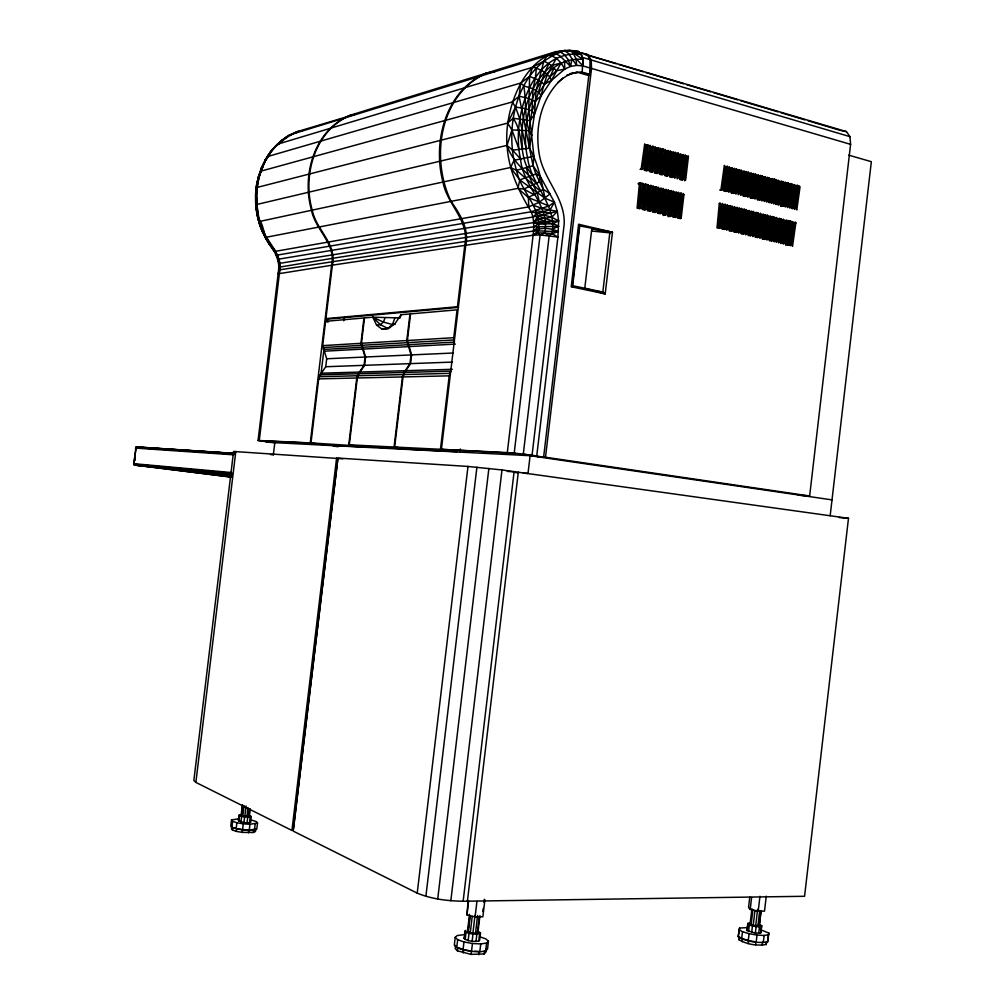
<?xml version="1.0" encoding="UTF-8"?>
<svg xmlns="http://www.w3.org/2000/svg" width="1005" height="1005" viewBox="0 0 1005 1005"><rect width="100%" height="100%" fill="white"/><g stroke="black" fill="none" stroke-linecap="round" stroke-linejoin="round"><path stroke-width="1.5" d="M580.224 73.089L587.737 75.275L589.684 74.722L590.098 59.684L587.046 54.371L569.596 50.426L555.74 51.695L487.098 72.913C439.524 93.691 430.027 158.2 451.082 201.352C460.064 214.153 469.272 228.939 465.742 245.27L441.421 449.348L507.299 452.589L533.102 235.22C533.969 227.369 534.271 219.203 531.23 211.741C518.718 191.478 508.455 169.556 507.035 145.361C503.543 105.487 529.22 41.582 578.465 51.481L581.38 54.308L582.95 59.383L582.159 72.536L575.187 72.724L566.82 75.237M256.438 197.684C254.78 217.859 262.883 237.984 275.935 253.122M275.37 443.029L258.059 440.479L278.146 273.812C282.066 257.494 269.114 245.006 262.531 231.552C246.175 196.289 258.913 146.341 297.191 131.642L354.489 114.52M589.684 74.722C576.908 68.001 563.667 75.677 555.338 85.689C539.434 104.909 535.049 131.102 539.421 155.222C543.793 179.744 565.551 198.387 564.169 224.391L536.733 455.943L532.047 455.265L557.913 237.042L540.1 234.919L538.039 232.884C543.441 208.99 520.741 192.332 516.532 170.285C503.379 127.371 516.972 64.948 564.785 50.79L569.219 50.715M532.047 455.265L523.291 454.109L549.207 235.585L552.034 233.637C557.499 204.97 530.715 184.807 527.562 157.659C519.02 121.718 536.255 55.489 582.95 59.383L569.596 50.426L581.38 54.308C530.766 48.843 511.206 120.06 520.565 159.004C522.587 185.875 550.175 205.07 544.76 232.997L540.1 234.919L533.102 235.22L465.742 245.27M224.655 453.833L224.53 452.966M224.944 454.185L224.957 453.318M225.12 453.871L225.133 453.004M227.243 453.946L227.318 453.079M227.758 453.984L227.783 453.33M227.972 454.059L227.921 453.117M228.437 454.097L228.449 453.23M228.663 453.72L228.688 452.853L224.077 452.79M258.059 440.479L310.256 442.904L331.6 265.27C336.449 243.989 315.206 229.806 311.512 210.284C301.387 175.046 314.351 129.796 350.381 115.198M458.544 307.379L328.334 319.062L325.922 318.623L332.354 265.157C337.203 243.863 315.947 229.655 312.241 210.133C302.116 174.87 315.08 129.57 351.134 114.959L486.093 73.227L490.603 72.523M230.045 453.732L230.07 452.878L233.122 452.928M230.622 454.172L230.648 453.305M233.462 454.046L233.474 453.18M233.6 454.046L233.612 453.393M325.922 318.623L457.451 306.726L464.762 245.408C470.24 221.226 446.911 204.404 442.954 182.031C432.376 142.145 445.366 90.437 486.093 73.227M265.194 160.097L265.169 161.164L269.855 153.991L265.194 160.097C270.998 149.632 279.893 141.19 289.842 134.858L342.692 118.565M466.106 241.338L533.492 231.037C541.017 227.13 550.966 227.834 558.403 231.703L538.203 230.849L533.102 235.22L538.039 232.884L544.76 232.997L552.034 233.637L557.913 237.042L558.642 220.937L557.31 211.364L554.446 202.206L540.15 176.227L533.039 165.687L519.082 96.179L520.703 83.051L529.61 76.43L532.487 67.335L543.919 61.016L546.959 55.614L555.627 53.466L560.288 56.192L570.526 66.431L576.669 65.375L582.938 65.928L590.463 68.139M465.491 228.21L532.876 217.042L537.085 213.336L550.187 209.656L554.446 202.206L545.062 198.261C541.368 181.239 538.366 163.426 529.509 148.225L534.384 114.708L536.13 90.488L543.919 61.016L551.707 65.488L556.368 70.752L564.785 69.069L570.526 66.431L572.033 58.918L568.792 53.705L564.785 50.79M555.627 53.466L555.74 51.695L560.099 51.82L564.446 54.659L568.202 59.772L570.526 66.431M327.68 242.155L275.646 251.288L274.101 251.024L274.214 249.479L269.679 244.642L265.848 238.336L263.071 231.1C268.26 242.909 284.038 256.778 279.44 273.046L259.277 440.391M464.787 87.749L532.487 67.335L536.381 68.089L535.389 78.327L533.002 88.779L531.997 110.877L528.957 130.7L529.509 148.225L512.512 150.122L507.035 145.361L440.504 161.076M461.546 218.663L528.806 206.854L539.22 202.294L550.137 193.814L543.303 189.304L535.853 174.028L533.039 165.687L533.944 156.252L528.731 109.633L529.61 76.43L538.404 79.948L544.057 84.232L541.017 96.015L534.384 114.708L529.987 120.6L513.153 118.263L507.613 123.125L441.007 140.223M276.852 254.177L276.312 254.994L277.782 256.551L277.795 259.265L278.498 258.988L278.259 261.463L279.842 263.323L332.039 254.943M255.923 192.834L256.551 184.958L258.549 177.156L264.529 162.458M270.521 151.906C254.001 175.184 253.461 205.623 262.921 231.891C247.481 199.216 257.242 154.104 289.842 134.858L291.538 134.72L289.214 135.914M760.056 929.474L768.875 933.117L767.632 941.836C757.77 943.431 746.841 941.76 738.198 936.685L739.554 928.03L748.135 927.577M739.554 928.03L738.198 936.685M766.539 942.992L766.149 944.512C757.067 946.007 746.979 944.461 739.027 939.763L739.366 936.823M741.665 938.783L742.481 931.698L739.014 929.625M742.218 941.71L742.557 938.758L740.434 937.464M749.768 897.113L748.549 907.528L750.207 909.437L758.21 911.246L764.516 911.12L766.262 896.171M760.056 924.763L761.727 925.731L760.76 932.954L755.383 933.105L746.916 930.542L747.908 923.344L749.956 923.017M747.305 928.507L747.908 923.344M750.207 909.437L751.602 897.478M748.562 931.522L749.315 925.04L747.67 924.072M748.248 940.806L749.077 933.695L742.481 931.698M760.973 911.774L759.24 925.944L751.112 924.989L750.019 924.349L751.941 908.683M748.285 943.582L748.637 940.617L742.557 938.758M751.112 924.989L752.896 909.776M751.665 932.464L752.418 925.969L749.315 925.04M753.185 925.605L754.956 910.379M755.659 926.045L757.607 909.286M755.383 933.105L756.137 926.61L759.466 926.798L761.727 925.731M758.21 911.246L759.956 896.259M755.597 944.863L755.936 941.899L748.637 940.617M757.883 926.158L759.654 910.932M756.187 942.2L757.016 935.077L764.127 935.467L768.461 934.738L768.875 933.117M759.24 925.944L761.011 910.731M758.712 933.293L759.466 926.798M798.146 495.176L809.641 495.98L850.594 144.356L849.966 136.655L846.424 131.617L584.433 54.082M760.76 932.954L761.514 926.472M762.142 945.215L762.494 942.25M763.298 942.577L764.127 935.467M766.149 944.512L766.488 941.559M767.632 941.836L768.461 934.738M830.168 515.728L871.348 161.692L848.723 155.159M848.484 518.316L804.565 896.284L463.142 901.246C447.564 900.945 431.71 899.148 417.213 893.131L293.209 831.097L337.944 458.066L467.978 466.446L501.985 469.951L848.484 518.316L839.125 517.525M467.413 901.184L518.304 472.136M468.116 900.442L466.961 914.939L475.089 916.962L482.877 916.811L484.9 899.751M479.297 931.937L480.503 933.029L479.649 940.215L478.769 941.069C473.883 941.698 467.953 941.635 464.021 938.381L464.875 931.195L465.792 930.354M466.961 914.939L468.606 900.983M479.561 936.685L485.855 938.909L488.443 941.245L487.526 949.084L485.666 950.969L479.8 951.823L471.508 951.421L463.054 949.863L463.983 941.949L457.677 939.7L455.227 937.351L457.225 935.555L463.079 934.763M463.28 952.941L463.669 949.65L457.865 947.552L457.476 950.831L471.069 954.386L484.109 953.946L485.83 952.2L486.219 948.934M465.189 939.487L466.044 932.276L464.875 931.195M479.938 915.58L477.903 932.715L472.878 933.394L467.476 931.497L469.511 914.362M468.267 929.386L468.82 924.713M469.197 921.61L469.75 916.937M468.267 932.225L470.227 915.693M468.154 940.542L469.021 933.318L466.044 932.276M470.24 932.916L472.212 916.372M472.878 933.394L475.026 915.329M472.124 941.27L472.978 934.047L476.86 934.235L480.503 933.029M475.089 916.962L476.935 901.422M471.069 954.386L471.458 951.082L463.669 949.65M832.014 499.887L530.112 455.692L528.002 473.468L523.316 473.154M471.508 951.421L472.451 943.507L480.742 943.909L486.596 943.079L488.443 941.245M475.466 933.532L477.614 915.48M476.006 941.459L476.86 934.235M477.312 933.281L479.259 916.748M478.769 941.069L479.624 933.871M482.852 911.56L483.217 908.47M483.945 902.302L484.31 899.224M478.707 954.75L479.096 951.459L474.511 951.233M479.8 951.823L480.742 943.909M484.109 953.946L484.498 950.667M589.031 73.641L543.617 457.137L523.065 454.222M485.666 950.969L486.596 943.079M538.014 456.848L545.489 457.237L591.53 68.415L591.179 59.998L588.113 54.685M572.121 286.94L579.521 224.492M602.661 293.385L609.96 231.627M640.976 183.714L638.175 207.432L637.107 208.186L639.431 183.312L640.788 182.847L640.976 183.714L638.338 184.179M642.735 168.827L645.524 145.122L644.695 143.878L641.203 168.878L641.667 169.569L642.735 168.827L640.085 169.33M640.75 208.06L643.539 184.367L642.71 183.136L639.218 208.136L639.683 208.814L640.75 208.06L638.112 208.475M648.087 145.813L645.298 169.493L644.23 170.234L646.554 145.398L647.898 144.959L648.087 145.813L645.436 146.366M646.102 185.021L643.313 208.688L642.245 209.442L644.569 184.631L645.913 184.166L646.102 185.021L643.464 185.485M647.848 170.159L650.65 146.504L649.82 145.273L646.328 170.209L646.793 170.9L647.848 170.159L645.21 170.662M645.876 209.316L648.665 185.674L647.836 184.455L644.343 209.392L644.808 210.07L645.876 209.316L643.225 209.731M653.2 147.195L650.411 170.825L649.356 171.566L651.667 146.78L653.011 146.341L653.2 147.195L650.537 147.748M651.215 186.327L648.426 209.945L647.371 210.698L649.682 185.938L651.026 185.473L651.215 186.327L648.564 186.792M652.961 171.491L655.737 147.886L654.921 146.655L651.441 171.541L651.906 172.232L652.961 171.491L650.31 171.993M650.976 210.573L653.753 186.968L652.936 185.749L649.456 210.648L649.921 211.326L650.976 210.573L648.326 210.987M658.288 148.564L655.499 172.156L654.456 172.898L656.755 148.162L658.099 147.71L658.288 148.564L655.624 149.117M656.303 187.621L653.526 211.201L652.471 211.955L654.77 187.232L656.114 186.767L656.303 187.621L653.639 188.086M658.049 172.822L660.825 149.255L659.996 148.024L656.529 172.873L656.994 173.551L658.049 172.822L655.386 173.312M656.064 211.829L658.84 188.274L658.011 187.056L654.557 211.904L655.009 212.57L656.064 211.829L653.413 212.231M663.35 149.933L660.574 173.488L659.531 174.217L661.83 149.531L663.174 149.079L663.35 149.933L660.687 150.474M661.365 188.915L658.602 212.457L657.546 213.198L659.845 188.525L661.19 188.061L661.365 188.915L658.702 189.367M663.112 174.141L665.875 150.624L665.059 149.393L661.604 174.192L662.056 174.883L663.112 174.141L660.448 174.631M661.127 213.073L663.89 189.556L663.074 188.35L659.619 213.148L660.084 213.826L661.127 213.073L658.463 213.475M668.4 151.303L665.637 174.807L664.594 175.536L666.893 150.888L668.225 150.449L668.4 151.303L665.725 151.843M666.416 190.209L663.652 213.688L662.609 214.442L664.908 189.819L666.24 189.355L666.416 190.209L663.752 190.661M668.149 175.46L670.925 151.981L670.109 150.763L666.654 175.511L667.106 176.189L668.149 175.46L665.486 175.95M666.177 214.316L668.941 190.85L668.124 189.631L664.669 214.392L665.134 215.057L666.177 214.316L663.514 214.718M673.438 152.66L670.674 176.114L669.631 176.855L671.93 152.258L673.25 151.805L673.438 152.66L670.75 153.2M671.453 191.49L668.689 214.932L667.647 215.673L669.946 191.101L671.265 190.636L671.453 191.49L668.777 191.93M673.187 176.767L675.938 153.338L675.134 152.119L671.692 176.83L672.144 177.508L673.187 176.767L670.511 177.257M671.202 215.547L673.953 192.131L673.149 190.912L669.707 215.623L670.159 216.301L671.202 215.547L668.526 215.949M678.438 154.016L675.687 177.42L674.644 178.161L676.943 153.614L678.262 153.162L678.438 154.016L675.762 154.544M676.466 192.759L673.702 216.163L672.672 216.917L674.958 192.382L676.277 191.917L676.466 192.759L673.777 193.211M680.938 154.695L678.187 178.073L677.156 178.815L679.443 154.28L680.762 153.84L680.938 154.695L678.249 155.222M676.202 216.779L678.953 193.4L678.149 192.194L674.719 216.854L675.172 217.532L676.202 216.779L673.526 217.181M683.438 155.36L680.687 178.727L679.656 179.455L681.943 154.958L683.262 154.519L683.438 155.36L680.749 155.888M681.453 194.04L678.702 217.394L677.672 218.135L679.958 193.651L681.277 193.199L681.453 194.04L678.764 194.48M683.174 179.38L685.925 156.039L685.121 154.82L681.692 179.43L682.144 180.109L683.174 179.38L680.486 179.857M681.202 218.01L683.94 194.669L683.136 193.475L679.719 218.085L680.159 218.751L681.202 218.01L678.513 218.399M688.412 156.705L685.661 180.033L684.631 180.762L686.918 156.303L688.224 155.863L688.412 156.705L685.712 157.232M722.407 189.568L725.108 166.579L724.329 165.385L720.974 189.631L721.414 190.297L722.407 189.568L719.681 190.02M720.434 227.62L723.135 204.631L722.356 203.45L719.002 227.695L719.429 228.349L720.434 227.62L717.708 227.984M727.52 167.232L724.831 190.209L723.826 190.925L726.075 166.843L727.356 166.39L727.52 167.232L724.781 167.722M725.547 205.246L722.846 228.21L721.841 228.939L724.103 204.869L725.371 204.417L725.547 205.246L722.809 205.648M727.231 190.837L729.932 167.885L729.153 166.692L725.798 190.887L726.238 191.553L727.231 190.837L724.492 191.277M725.258 228.801L727.947 205.862L727.168 204.681L723.826 228.876L724.253 229.529L725.258 228.801L722.532 229.165M732.331 168.526L729.643 191.465L728.638 192.181L730.886 168.137L732.155 167.697L732.331 168.526L729.58 169.016M730.346 206.465L727.658 229.391L726.665 230.12L728.914 206.1L730.183 205.648L730.346 206.465L727.607 206.879M734.718 169.179L732.042 192.081L731.037 192.809L733.286 168.79L734.555 168.35L734.718 169.179L731.979 169.657M734.429 192.709L737.117 169.82L736.351 168.639L733.009 192.772L733.436 193.425L734.429 192.709L731.69 193.148M732.457 230.572L735.132 207.696L734.366 206.515L731.024 230.648L731.464 231.301L732.457 230.572L729.718 230.924M739.504 170.461L736.816 193.337L735.823 194.053L738.072 170.084L739.328 169.644L739.504 170.461L736.753 170.951M737.519 208.299L734.843 231.163L733.851 231.891L736.087 207.935L737.356 207.482L737.519 208.299L734.781 208.701M737.23 231.74L739.906 208.914L739.14 207.734L735.811 231.828L736.238 232.482L737.23 231.74L734.492 232.092M744.265 171.755L741.59 194.581L740.597 195.297L742.833 171.365L744.102 170.925L744.265 171.755L741.514 172.232M746.64 172.395L743.964 195.196L742.984 195.912L745.22 172.006L746.476 171.566L746.64 172.395L743.876 172.873M744.667 210.12L741.992 232.921L740.999 233.65L743.235 209.756L744.491 209.304L744.667 210.12L741.904 210.522M746.338 195.812L749.014 173.036L748.248 171.855L744.931 195.875L745.358 196.54L746.338 195.812L743.587 196.239M744.366 233.499L747.029 210.723L746.263 209.555L742.946 233.587L743.373 234.228L744.366 233.499L741.615 233.851M751.376 173.677L748.7 196.44L747.72 197.156L749.956 173.287L751.2 172.847L751.376 173.677L748.612 174.141M749.391 211.326L746.728 234.077L745.748 234.818L747.984 210.962L749.228 210.51L749.391 211.326L746.64 211.728M753.737 174.317L751.074 197.055L750.082 197.771L752.318 173.928L753.562 173.488L753.737 174.317L750.974 174.782M751.753 211.929L749.089 234.668L748.109 235.396L750.346 211.565L751.589 211.113L751.753 211.929L749.001 212.319M753.423 197.671L756.087 174.945L755.333 173.764L752.029 197.734L752.444 198.387L753.423 197.671L750.672 198.086M751.451 235.245L754.114 212.532L753.361 211.364L750.057 235.321L750.471 235.974L751.451 235.245L748.7 235.585M758.448 175.586L755.785 198.287L754.805 199.003L757.029 175.197L758.273 174.757L758.448 175.586L755.672 176.051M756.464 213.135L753.813 235.823L752.833 236.552L755.057 212.771L756.3 212.319L756.464 213.135L753.7 213.525M760.785 176.214L758.134 198.889L757.154 199.606L759.378 175.837L760.622 175.398L760.785 176.214L758.021 176.679M762.066 175.787L759.504 200.221L760.484 199.505L763.134 176.855L762.066 175.787L759.29 176.252M758.511 236.979L761.162 214.329L760.408 213.173L757.117 237.067L757.531 237.708L758.511 236.979L755.747 237.318M765.471 177.483L762.82 200.121L761.853 200.837L764.064 177.106L765.308 176.666L765.471 177.483L762.695 177.948M763.499 214.932L760.848 237.557L759.881 238.286L762.091 214.568L763.335 214.115L763.499 214.932L760.722 215.309M765.835 215.522L763.184 238.135L762.217 238.851L764.428 215.171L765.672 214.706L765.835 215.522L763.059 215.912M765.521 238.7L768.159 216.113L767.418 214.957L764.127 238.788L764.554 239.429L765.521 238.7L762.745 239.039M770.483 216.716L767.845 239.278L766.878 240.007L769.089 216.351L770.32 215.899L770.483 216.716L767.707 217.093M772.807 217.306L770.169 239.843L769.202 240.572L771.413 216.954L772.644 216.49L772.807 217.306L770.031 217.683M772.493 240.421L775.131 217.897L774.076 216.854L771.111 240.509L771.526 241.137L772.493 240.421L769.717 240.748M250.182 808.799L249.278 816.336L242.808 816.248L244.077 805.671M242.28 832.391L236.414 831.386L236.728 828.811L248.775 830.231L255.76 829.012L255.458 831.562L253.298 832.492L242.28 832.391L243.235 823.836L236.866 822.743L232.57 821.324L231.514 819.942L239.165 818.698M240.208 814.691L239.077 815.143L238.399 820.758L243.913 822.58L244.592 816.939L251.313 816.575L248.763 815.281M244.793 816.588L246.062 806.01M246.891 816.726L247.984 807.668M243.913 822.58L247.067 822.794L247.745 817.166M248.537 816.638L249.441 809.088M249.278 816.336L249.466 811.399M247.067 822.794L249.529 822.655L250.207 817.027M248.474 832.793L248.775 830.231M231.514 819.942L230.786 826.072L231.828 827.467L242.494 830.017L249.202 830.457L249.944 824.288L257.519 823.007L256.376 821.625L252.079 820.218M249.529 822.655L250.634 822.191L251.313 816.575M253.298 832.492L253.599 829.929M249.202 830.457L254.441 830.13L255.182 823.974M257.519 823.007L256.778 829.125L254.441 830.13M348.773 444.788L356.775 377.993L358.295 373.734L364.061 365.33L365.054 357.026L360.933 343.321L363.973 317.969L325.595 321.324L322.68 345.632L326.7 358.772L325.746 366.737L320.155 374.802L318.686 378.885L310.985 442.929L409.977 449.285M320.909 374.727L324.087 348.258M327.266 321.801L327.643 318.686M343.723 320.758L344.099 317.63M336.6 457.979L291.927 830.457L195.875 782.405L193.852 780.533L233.575 451.471L342.78 458.82M293.41 829.012L337.718 459.612M399.889 317.919L372.817 317.203L364.501 317.919L361.473 343.283L365.581 357.001L364.589 365.318L358.823 373.722L357.303 377.981L349.3 444.813L394.073 447.024L410.568 449.323L456.848 451.66L440.454 449.298L394.651 447.049L403.03 376.913L404.613 372.44L410.58 363.622L411.623 354.903L407.389 340.507L410.568 313.899L457.074 309.829L453.757 337.693L454.436 342.102L408.055 344.702M394.073 447.024L402.44 376.938L404.023 372.453L409.99 363.647L411.032 354.928L406.799 340.544L409.977 313.949L400.995 314.728L394.978 323.673L388.357 328.648L381.975 329.125L376.586 325.118L372.817 317.203L383.408 322.115L392.465 324.489L395.04 324.288M440.454 449.298L449.21 375.845L450.843 371.147L404.613 372.44M459.938 452.112L460.315 448.996M417.213 893.131L467.978 466.446M425.881 896.334L476.91 467.187M437.715 899.023L488.882 468.418M450.83 900.756L501.985 469.951M455.227 937.351L454.298 945.202L456.747 947.577L463.054 949.863M455.592 945.353L455.202 948.62L457.476 950.831M507.299 452.589L514.208 453.129L540.1 234.919M456.747 947.577L457.677 939.7M463.142 901.246L514.12 471.546M767.807 178.111L764.504 201.528L763.762 200.359L766.4 177.734L767.644 177.295L767.807 178.111L765.031 178.576M772.468 179.367L769.177 202.746L768.423 201.578L771.074 178.99L772.305 178.551L772.468 179.367L769.679 179.832M774.78 179.996L771.501 203.349L770.747 202.181L773.398 179.619L774.616 179.179L774.78 179.996L772.003 180.448M781.727 181.867L778.448 205.158L777.707 204.002L780.345 181.503L781.563 181.063L781.727 181.867L778.938 182.32M779.754 219.077L776.476 242.356L775.734 241.213L778.373 218.726L779.591 218.261L779.754 219.077L776.966 219.442M783.599 205.962L786.325 183.124L785.282 182.068L782.33 205.208L783.599 205.962L780.81 206.364M788.624 183.739L785.37 206.955L784.629 205.811L787.254 183.362L788.46 182.923L788.624 183.739L785.822 184.179M786.651 220.836L783.398 244.052L782.656 242.921L785.282 220.484L786.488 220.032L786.651 220.836L783.862 221.201M790.922 184.355L787.656 207.558L786.928 206.402L789.541 183.99L790.759 183.551L790.922 184.355L788.121 184.794M790.194 220.974L787.242 244.052L787.983 245.182L791.237 222.005L790.194 220.974L787.405 221.339M797.769 186.214L794.528 209.341L793.787 208.198L796.4 185.837L797.606 185.397L797.769 186.214L794.955 186.641M795.797 223.173L792.556 246.3L791.814 245.17L794.427 222.821L795.633 222.369L795.797 223.173L792.995 223.537M233.864 453.456L136.316 447.037L133.652 463.657L133.979 464.36L135.813 448.13L136.994 446.949L234.102 453.368M134.858 460.654L135.235 457.539M195.875 782.405L235.811 451.496M273.335 454.8L274.805 442.665L530.112 455.692M231.803 826.185L231.489 828.748L232.469 830.042L236.414 831.386M231.828 827.467L232.57 821.324M232.469 830.042L232.771 827.479L235.409 828.371M236.125 828.911L236.866 822.743M238.914 821.399L239.077 815.143M242.808 816.248L241.112 815.382L242.381 804.829M241.464 815.809L242.733 805.244M240.924 822.077L241.602 816.437L239.592 815.771M242.406 810.57L242.77 807.555M319.892 141.366L268.034 156.428C255.408 176.491 253.7 202.106 260.119 224.504L260.107 221.339L257.996 216.841L257.029 204.417L308.321 192.307M256.69 185.573L255.597 193.839L256.225 209.228L257.066 209.492M330.105 128.364L277.795 144.142L269.968 152.785L275.558 146.29L288.046 136.504L285.847 138.388M256.036 192.947L256.828 188.94M534.384 114.708L531.997 110.877C538.843 95.4 540.778 78.302 549.119 63.453M257.004 184.166L258.448 176.39L263.071 166.353M400.266 317.567L400.995 314.728M331.298 250.433L279.139 259.076L277.154 257.092L277.719 255.019L329.828 246.125M746.916 930.542L747.155 929.801M257.104 184.317L257.921 181.817M739.027 939.763L739.517 938.255M384.89 318.145L383.408 322.115L380.38 324.678L376.586 325.118M394.726 318.359L392.465 324.489L387.804 328.434L381.975 329.125M136.366 448.205L135.537 448.092L136.316 447.037L233.989 453.531M259.114 175.976L260.785 172.42M445.416 120.374L512.261 101.982L519.082 96.179L528.617 98.415L535.037 101.417L541.017 96.015L539.082 92.46L549.873 76.945L554.157 67.951M136.994 446.949L135.788 447.464L232.921 453.607M541.017 96.015L551.406 80.45L561.091 62.976L556.406 58.265L551.431 55.69L546.959 55.614L478.656 76.669M261.916 170.059L261.325 168.023L264.529 162.308M261.325 168.023L261.777 167.333M556.406 58.265L547.386 74.37L544.057 84.232L551.406 80.45L564.785 69.069L564.534 61.142M466.27 233.399L533.68 222.57L537.838 216.188L557.31 211.364L542.323 208.55L533.504 205.322M331.6 265.27L278.146 273.812L279.742 269.817L331.914 261.84M281.802 140.738L282.493 139.72M311.512 210.284L260.107 221.339C261.941 221.1 266.853 243.637 266.312 237.72L274.101 251.024M256.551 184.958L256.928 184.455L257.355 187.382L308.698 174.192M259.717 224.53L257.996 216.841M557.31 211.364L551.82 217.256L538.366 219.077L533.68 222.57C541.582 226.489 551.054 220.949 558.642 226.339L552.361 229.027M255.961 193.45L255.76 194.279M551.406 80.45L549.873 76.945L556.368 70.752M464.021 938.381L464.938 937.527M295.269 133.364L297.191 131.642L302.455 130.776M277.154 257.092L277.782 256.551M558.642 226.339L538.404 226.753L533.492 231.037L538.203 230.849M557.888 82.423L563.453 77.674M275.558 146.29L279.101 143.803M463.895 223.236L531.23 211.741L548.918 205.975L554.446 202.206M451.082 201.352L517.952 188.362L528.354 197.545L543.303 189.304M136.027 447.501L143.225 447.765M278.561 267.292L332.065 258.398M466.282 237.368L533.68 226.816L538.441 224.19M292.669 134.105L297.191 131.642M523.743 189.053L539.296 181.943L540.15 176.227L535.853 174.028L519.773 179.92L517.952 188.362L523.743 189.053L534.271 194.832M531.23 211.741L551.82 217.256L558.642 220.937L552.499 223.814L538.366 219.077M241.112 815.382L241.866 815.08M343.459 118.326L477.664 76.97M560.627 51.632L565.124 50.25M330.859 128.138L463.795 88.051M552.034 233.637L558.403 231.703M533.039 165.687L516.532 170.285L510.553 167.496L443.934 181.817M320.633 141.152L452.514 102.862M453.494 102.573L520.703 83.051L523.806 85.877L533.002 88.779L539.082 92.46M570.275 73.629L572.197 73.076M575.187 72.724L577.121 72.172M261.099 171.101L312.63 156.918M313.359 156.717L444.449 120.638M278.536 263.662L279.842 263.323L278.573 265.345L279.867 266.576L278.511 268.863L279.742 269.817L278.423 270.433L279.189 271.111M309.427 174.003L440.039 140.474M533.944 156.252L514.095 160.298L510.553 167.496L519.773 179.92L545.062 198.261M609.847 232.859L612.472 232.218L605.186 293.912L571.217 286.752L578.604 224.278L612.472 232.218L579.747 225.899L572.674 285.709L602.862 292.028L605.186 293.912L584.772 288.272L591.819 228.713L609.847 232.859L591.53 231.012M309.05 192.131L439.537 161.315M142.66 466.031L144.017 466.019L142.107 465.943M312.241 210.133L442.954 182.031M645.248 145.511L647.898 144.959M650.361 146.881L653.011 146.341M655.436 148.263L658.099 147.71M658.162 149.795L660.825 149.255M660.499 149.619L663.174 149.079M663.212 151.165L665.875 150.624M668.25 152.521L670.925 151.981M673.262 153.866L675.938 153.338M675.574 153.69L678.262 153.162M318.082 227.193L266.426 237.23L270.27 245.396L275.646 251.288M318.824 227.055L450.102 201.54M683.224 156.554L685.925 156.039M724.618 166.893L727.356 166.39M638.15 183.325L640.788 182.847M643.275 184.631L645.913 184.166M736.577 170.121L739.328 169.644M328.421 242.029L460.566 218.826M648.376 185.938L651.026 185.473M651.102 187.433L653.753 186.968M653.464 187.232L656.114 186.767M743.713 172.043L746.476 171.566M532.876 217.042C541.909 213.851 549.559 223.072 558.642 220.937M656.177 188.726L658.84 188.274M330.582 245.999L462.916 223.412M661.227 190.008L663.89 189.556M666.265 191.302L668.941 190.85M671.277 192.571L673.953 192.131M332.052 250.308L464.498 228.374M676.277 193.839L678.953 193.4M678.589 193.638L681.277 193.199M771.84 179.644L774.616 179.179M681.252 195.108L683.94 194.669M332.781 254.818L465.29 233.549M784.792 183.136L787.581 182.684M785.671 183.375L788.46 182.923M487.098 72.913L494.623 71.732M332.806 258.285L465.29 237.532M794.804 185.837L797.606 185.397M332.655 261.727L465.114 241.489M722.645 204.832L725.371 204.417M757.707 199.92L760.484 199.505M663.149 215.422L665.812 215.032M727.444 206.05L730.183 205.648M332.354 265.157L464.762 245.408M668.162 216.653L670.838 216.263M734.617 207.884L737.356 207.482M277.795 259.265L279.139 259.076L278.259 261.463L279.013 261.463L278.498 258.988M739.542 209.919L744.491 209.304M786.149 221.791L791.073 221.201M792.832 222.733L795.633 222.369M533.68 222.57L552.197 221.075M785.722 245.094L788.51 244.78M135.537 448.092L233.738 454.825M322.68 345.632L360.933 343.321M361.473 343.283L406.799 340.544M407.389 340.507L453.757 337.693M322.819 347.579L361.071 345.356M361.612 345.318L406.937 342.68M407.527 342.642L453.896 339.941M323.321 349.464L361.586 347.315M362.114 347.29L407.465 344.74M324.163 351.197L362.441 349.124M362.981 349.087L408.344 346.637M408.935 346.599L455.353 344.087M326.7 358.772L365.054 357.026M365.581 357.001L411.032 354.928M411.623 354.903L453.456 353.006M325.746 366.737L364.061 365.33M364.589 365.318L409.99 363.647M410.58 363.622L452.363 362.089M321.512 373.194L359.702 372.064M360.23 372.038L405.48 370.694M406.058 370.682L452.351 369.312M320.155 374.802L358.295 373.734M358.823 373.722L404.023 372.453M319.188 376.737L357.303 375.757M357.83 375.744L402.992 374.576M403.583 374.564L449.775 373.37M318.686 378.885L356.775 377.993M357.303 377.981L402.44 376.938M403.03 376.913L449.21 375.845M533.68 226.816L538.404 226.753M231.602 472.564L133.929 463.694M133.715 463.657L133.803 464.323L231.69 473.33M276.312 254.994L277.719 255.019M208.952 452.539L213.6 452.614M214.995 452.639L221.163 452.74M208.663 452.715L211.791 452.765M223.185 453.117L234.09 453.217L230.07 452.878M223.801 453.155L234.353 453.393M223.374 453.368L233.663 453.594M223.148 453.682L228.725 453.72M571.946 51.029L578.465 51.481M312.681 443.23L260.596 440.78L262.569 441.208M266.966 441.873L268.046 441.924M530.188 455.165L528.329 455.077L541.745 457.036M364.162 446.961L325.947 445.027L310.256 442.904M270.86 442.414L265.898 441.811M534.861 455.855L536.733 455.943M270.496 454.587L273.511 454.788M507.337 471.408L513.63 471.822M515.49 472.626L518.618 472.827M243.235 823.836L249.944 824.288M223.613 453.054L233.939 453.745M225.572 453.356L228.298 453.544M228.926 453.582L231.678 453.77M135.851 447.451L234.014 454.109M224.102 453.544L228.236 453.757M515.691 453.431L441.421 449.348M231.753 473.418L133.74 464.323L134.783 465.101L230.874 477.074M133.803 464.323L134.783 465.101L232.218 473.971M148.074 465.868L152.76 466.295M159.016 466.873L163.702 467.312M169.946 467.89L173.074 468.167M180.887 468.895L184.016 469.184M191.817 469.9L194.945 470.189M202.759 470.918L205.887 471.207M212.13 471.785L216.816 472.212M223.072 472.79L227.758 473.217M232.117 473.933L134.155 464.85L231.163 476.998M134.783 465.101L231.891 474.121M142.245 465.943L231.188 474.234M596.756 291.387L602.862 292.028M514.208 453.129L523.291 454.109M213.073 471.822L216.188 472.212M220.849 472.802L231.753 474.172M159.958 466.873L163.061 467.262M167.735 467.84L231.539 475.855M137.584 464.813L140.687 465.202M145.361 465.78L231.401 476.483M531.972 135.273L528.957 130.7L511.922 129.909L507.613 123.125L515.527 107.058L512.261 101.982M147.886 448.368L151.001 448.783M333.421 446.069L338.069 446.723M545.489 457.237L809.641 495.98M536.105 210.573L551.155 213.437M587.046 54.371L574.672 51.343M241.602 816.437L244.592 816.939M752.418 925.969L756.137 926.61M749.077 933.695L757.016 935.077M325.595 321.324L328.572 321.864M469.021 933.318L472.978 934.047M463.983 941.949L472.451 943.507M840.934 130.587L846.424 131.617M538.667 221.954L545.187 223.851M591.53 68.415L850.594 144.356M579.558 52.134L582.599 57.461L590.098 59.684M591.179 59.998L849.966 136.655M584.709 54.333L616.166 63.704M619.168 64.584L643.137 71.732M646.14 72.611L683.601 83.779M686.603 84.646L710.573 91.807M713.575 92.674L737.544 99.834M740.534 100.701L777.996 111.869M780.998 112.748L804.967 119.897M807.97 120.776L839.439 130.135M247.569 815.47L248.926 815.909M531.997 110.877L525.326 108.603L515.527 107.058L519.635 118.577L526.118 148.489M528.806 206.854L528.354 197.545L548.918 205.975M536.381 68.089L544.685 72.121L549.873 76.945M265.848 238.336L270.27 245.396M387.804 328.434L380.38 324.678L372.817 317.203M758.273 924.814L759.378 925.454M544.76 232.997L549.207 235.585M516.532 170.285L540.426 191.252M477.099 931.999L477.903 932.715M278.297 271.991L279.44 273.046M536.268 183.588C525.753 171.315 512.06 161.34 507.035 145.361L511.922 129.909L519.032 149.217M573.265 53.353L575.978 58.604L582.938 65.928L582.599 57.461M512.512 150.122L520.565 159.004M513.153 118.263C525.163 135.411 518.027 160.122 532.688 175.347M250.107 821.55L250.634 822.191M572.033 58.918L576.669 65.375L575.978 58.604M564.785 69.069L561.091 62.976L551.707 65.488C527.851 85.538 519.271 118.716 522.575 148.828M274.214 249.479L276.187 252.996M263.071 231.1L265.659 236.389M265.848 238.738L260.421 224.128L262.016 228.311M259.818 224.391L262.481 231.828M526.344 167.647C528.869 179.958 537.977 189.744 539.22 202.294M528.957 130.7C524.409 116.078 526.281 100.751 523.806 85.877M257.343 210.962L257.87 213.927M257.205 210.987L257.757 216.967M256.577 197.709L256.765 202.131M255.86 197.269L256.225 209.228M719.266 203.638L717.017 227.758L718.022 227.017L720.723 204.015L719.944 202.834L719.266 203.638M731.313 206.716L729.065 230.71L730.057 229.982L732.745 207.08L731.979 205.912L731.313 206.716M740.459 170.724L738.223 194.681L739.203 193.952L741.891 171.114L741.125 169.92L740.459 170.724M740.861 209.153L738.625 233.06L739.617 232.331L742.293 209.517L741.527 208.349L740.861 209.153M757.406 213.374L755.182 237.13L756.162 236.401L758.813 213.738L758.059 212.57L757.406 213.374M780.671 219.316L778.046 241.778L778.787 242.921L782.053 219.668L781.011 218.625L780.671 219.316M782.983 219.894L780.357 242.356L781.099 243.486L784.352 220.246L783.31 219.216L782.983 219.894M787.568 221.075L784.955 243.486L785.684 244.617L788.95 221.427L787.907 220.384L787.568 221.075M791.84 184.606L789.214 207.005L789.955 208.161L793.209 184.97L792.166 183.928L791.84 184.606M794.126 185.222L791.5 207.608L792.242 208.751L795.495 185.598L794.452 184.543L794.126 185.222M792.154 222.243L789.541 244.604L790.269 245.748L793.523 222.582L792.48 221.565L792.154 222.243M798.686 186.453L796.073 208.789L796.802 209.945L800.043 186.817L799.013 185.774L798.686 186.453M768.737 178.362L766.099 200.975L766.84 202.131L770.131 178.739L769.076 177.684L768.737 178.362M775.709 180.247L773.071 202.796L773.825 203.952L777.104 180.624L776.048 179.568L775.709 180.247M778.033 180.875L775.395 203.399L776.136 204.555L779.415 181.252L778.36 180.197L778.033 180.875M776.061 218.135L773.423 240.647L774.164 241.79L777.443 218.487L776.388 217.444L776.061 218.135M782.644 182.119L780.018 204.605L780.759 205.761L784.026 182.495L782.983 181.44L782.644 182.119"/></g></svg>
